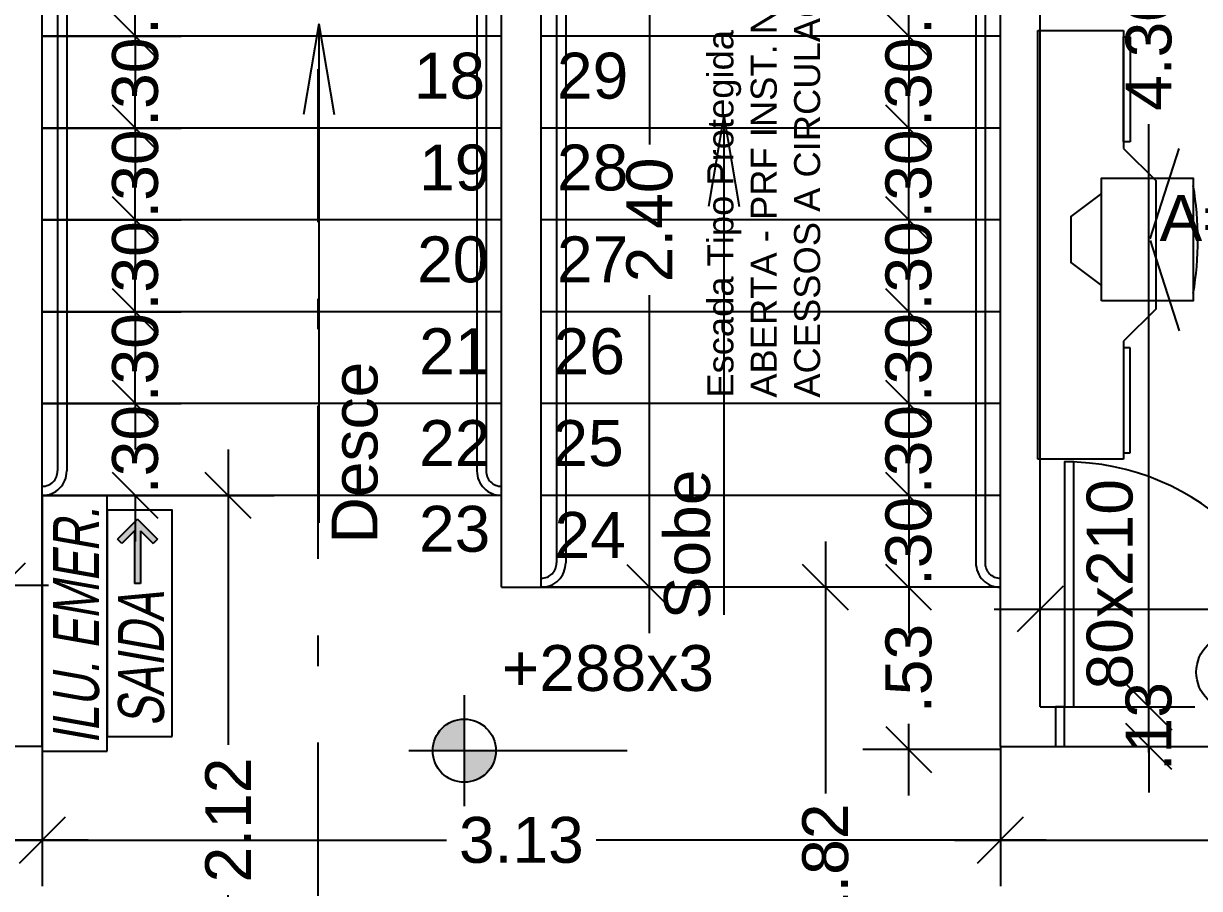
# Model space of a CAD drawing. Extents: x -120 to 1117, y 5 to 675.
# Drawn here: x 47.603 to 51.445, y 78.815 to 81.64 of the extents above; entities that cross this region are included whole.
import ezdxf
from ezdxf.enums import TextEntityAlignment as Align

# ---------------------------------------------------------------- set-up
doc = ezdxf.new("R2010")
doc.units = 0
doc.header["$MEASUREMENT"] = 0
doc.linetypes.add('DASHDOT', pattern=[1, 0.5, -0.25, 0, -0.25])
doc.layers.get('0').update_dxf_attribs({"linetype": 'CONTINUOUS'})
doc.layers.get('DEFPOINTS').update_dxf_attribs({"linetype": 'CONTINUOUS'})
for name, color, linetype in [('cota', 1, 'CONTINUOUS'), ('esquadrias', 7, 'CONTINUOUS'), ('janela-porta', 6, 'CONTINUOUS'), ('moveis', 253, 'CONTINUOUS'), ('nivel', 4, 'CONTINUOUS'), ('parede', 2, 'CONTINUOUS'), ('piso', 4, 'CONTINUOUS'), ('texto', 7, 'CONTINUOUS'), ('TUBULAÇÃO', 6, 'CONTINUOUS'), ('TXT', 7, 'CONTINUOUS')]:
    doc.layers.add(name, color=color, linetype=linetype)
doc.styles.add('PADRAO_TXT', font='arial.ttf')
doc.styles.get("Standard").update_dxf_attribs({"font": 'arial.ttf'})
doc.dimstyles.new('cotass', dxfattribs={"dimtxt": 0.15, "dimasz": 0.15, "dimexe": 0.15, "dimexo": 0, "dimgap": 0.05, "dimtad": 0, "dimzin": 4, "dimdsep": 46, "dimtxsty": 'Standard', "dimblk": 'OBLIQUE', "dimcen": 0, "dimdle": 0.15, "dimclrd": 256, "dimclrt": 4, "dimadec": 0, "dimazin": 1, "dimtfac": 1, "dimtix": 1, "dimtofl": 0, "dimtmove": 0, "dimatfit": 3, "dimldrblk": 'OPEN30', "dimfxl": 0, "dimtolj": 1, "dimtzin": 0, "dimlwd": -1, "dimarcsym": 0})

# ---------------------------------------------------------------- blocks, each defined once
blk = doc.blocks.new('_Oblique')
at = {"color": 0, "linetype": 'ByBlock', "lineweight": -2}
blk.add_line((-0.5, -0.5), (0.5, 0.5), dxfattribs=at)
blk = doc.blocks.new('*D298')
at = {"layer": 'cota', "transparency": 16777216}
for p, q in [((47.1792, 79.4285), (47.1792, 78.866)), ((47.1792, 77.8285), (47.1792, 78.391))]:
    blk.add_line(p, q, dxfattribs=at)
at = {"layer": 'cota', "color": 0, "lineweight": -2, "transparency": 16777216}
for p, q in [((47.5342, 79.2785), (47.0292, 79.2785)), ((48.0492, 77.9785), (47.0292, 77.9785))]:
    blk.add_line(p, q, dxfattribs=at)
at = {"layer": 'DEFPOINTS', "color": 0, "transparency": 16777216}
for p in [(47.5342, 79.2785), (47.1792, 77.9785), (48.0492, 77.9785)]:
    blk.add_point(p, dxfattribs=at)
at = {"layer": 'cota', "transparency": 16777216, "xscale": 0.15, "yscale": 0.15, "zscale": 0.15}
for p, rotation in [((47.1792, 79.2785), 90), ((47.1792, 77.9785), 270)]:
    blk.add_blockref('_Oblique', p, dxfattribs=dict(at, rotation=rotation))
at = {"layer": 'cota', "color": 4, "transparency": 16777216, "insert": (47.1792, 78.6285), "char_height": 0.15, "attachment_point": 5, "rotation": 90}
blk.add_mtext('\\A1;1.30', dxfattribs=at)
blk = doc.blocks.new('_Open30')
at = {"color": 0, "linetype": 'ByBlock', "lineweight": -2}
for p, q in [((-1, 0.268), (0, 0)), ((0, 0), (-1, -0.268)), ((0, 0), (-1, 0))]:
    blk.add_line(p, q, dxfattribs=at)
blk = doc.blocks.new('*D322')
at = {"layer": 'cota', "transparency": 16777216}
for p, q in [((51.2791, 83.8585), (51.2791, 81.8061)), ((51.2791, 79.2585), (51.2791, 81.311))]:
    blk.add_line(p, q, dxfattribs=at)
at = {"layer": 'cota', "color": 0, "lineweight": -2, "transparency": 16777216}
for p, q in [((50.9242, 83.7085), (51.4291, 83.7085)), ((50.9242, 79.4085), (51.4291, 79.4085))]:
    blk.add_line(p, q, dxfattribs=at)
at = {"layer": 'DEFPOINTS', "color": 0, "transparency": 16777216}
for p in [(50.9242, 83.7085), (50.9242, 79.4085), (51.2791, 79.4085)]:
    blk.add_point(p, dxfattribs=at)
at = {"layer": 'cota', "transparency": 16777216, "xscale": 0.15, "yscale": 0.15, "zscale": 0.15}
for p, rotation in [((51.2791, 83.7085), 90), ((51.2791, 79.4085), 270)]:
    blk.add_blockref('_Oblique', p, dxfattribs=dict(at, rotation=rotation))
at = {"layer": 'cota', "color": 4, "transparency": 16777216, "insert": (51.2791, 81.5585), "char_height": 0.15, "attachment_point": 5, "rotation": 90}
blk.add_mtext('\\A1;4.30', dxfattribs=at)
blk = doc.blocks.new('*D323')
at = {"layer": 'cota', "transparency": 16777216}
for p, q in [((51.2791, 79.4085), (51.2791, 79.5585)), ((51.2791, 79.2785), (51.2791, 79.1285))]:
    blk.add_line(p, q, dxfattribs=at)
at = {"layer": 'cota', "color": 0, "lineweight": -2, "transparency": 16777216}
for p, q in [((50.9242, 79.4085), (51.4291, 79.4085)), ((50.9242, 79.2785), (51.4291, 79.2785))]:
    blk.add_line(p, q, dxfattribs=at)
at = {"layer": 'DEFPOINTS', "color": 0, "transparency": 16777216}
for p in [(50.9242, 79.4085), (50.9242, 79.2785), (51.2791, 79.2785)]:
    blk.add_point(p, dxfattribs=at)
at = {"layer": 'cota', "transparency": 16777216, "xscale": 0.15, "yscale": 0.15, "zscale": 0.15}
for p, rotation in [((51.2791, 79.4085), 270), ((51.2791, 79.2785), 90)]:
    blk.add_blockref('_Oblique', p, dxfattribs=dict(at, rotation=rotation))
at = {"layer": 'cota', "color": 4, "transparency": 16777216, "insert": (51.2791, 79.3435), "char_height": 0.15, "attachment_point": 5, "rotation": 90}
blk.add_mtext('\\A1;.13', dxfattribs=at)
blk = doc.blocks.new('*D324')
at = {"layer": 'cota', "transparency": 16777216}
for p, q in [((51.87, 79.4285), (51.87, 78.866)), ((51.87, 77.8285), (51.87, 78.391))]:
    blk.add_line(p, q, dxfattribs=at)
at = {"layer": 'cota', "color": 0, "lineweight": -2, "transparency": 16777216}
for p, q in [((51.515, 79.2785), (52.02, 79.2785)), ((51, 77.9785), (52.02, 77.9785))]:
    blk.add_line(p, q, dxfattribs=at)
at = {"layer": 'DEFPOINTS', "color": 0, "transparency": 16777216}
for p in [(51.515, 79.2785), (51, 77.9785), (51.87, 77.9785)]:
    blk.add_point(p, dxfattribs=at)
at = {"layer": 'cota', "transparency": 16777216, "xscale": 0.15, "yscale": 0.15, "zscale": 0.15}
for p, rotation in [((51.87, 79.2785), 90), ((51.87, 77.9785), 270)]:
    blk.add_blockref('_Oblique', p, dxfattribs=dict(at, rotation=rotation))
at = {"layer": 'cota', "color": 4, "transparency": 16777216, "insert": (51.87, 78.6285), "char_height": 0.15, "attachment_point": 5, "rotation": 90}
blk.add_mtext('\\A1;1.30', dxfattribs=at)
blk = doc.blocks.new('*D450')
at = {"layer": 'cota', "transparency": 16777216}
for p, q in [((50.4947, 80.0985), (50.4947, 80.2485)), ((50.4947, 79.7985), (50.4947, 79.6485))]:
    blk.add_line(p, q, dxfattribs=at)
at = {"layer": 'cota', "color": 0, "lineweight": -2, "transparency": 16777216}
for p, q in [((50.7942, 80.0985), (50.3447, 80.0985)), ((50.7942, 79.7985), (50.3447, 79.7985))]:
    blk.add_line(p, q, dxfattribs=at)
at = {"layer": 'DEFPOINTS', "color": 0, "transparency": 16777216}
for p in [(50.4947, 80.0985), (50.7942, 80.0985), (50.7942, 79.7985)]:
    blk.add_point(p, dxfattribs=at)
at = {"layer": 'cota', "transparency": 16777216, "xscale": 0.15, "yscale": 0.15, "zscale": 0.15}
for p, rotation in [((50.4947, 80.0985), 270), ((50.4947, 79.7985), 90)]:
    blk.add_blockref('_Oblique', p, dxfattribs=dict(at, rotation=rotation))
at = {"layer": 'cota', "color": 4, "transparency": 16777216, "insert": (50.4947, 79.9485), "char_height": 0.15, "attachment_point": 5, "rotation": 90}
blk.add_mtext('\\A1;.30', dxfattribs=at)
blk = doc.blocks.new('*D451')
at = {"layer": 'cota', "transparency": 16777216}
for p, q in [((50.4947, 80.3985), (50.4947, 80.5485)), ((50.4947, 80.0985), (50.4947, 79.9485))]:
    blk.add_line(p, q, dxfattribs=at)
at = {"layer": 'cota', "color": 0, "lineweight": -2, "transparency": 16777216}
for p, q in [((50.7942, 80.3985), (50.3447, 80.3985)), ((50.7942, 80.0985), (50.3447, 80.0985))]:
    blk.add_line(p, q, dxfattribs=at)
at = {"layer": 'DEFPOINTS', "color": 0, "transparency": 16777216}
for p in [(50.4947, 80.3985), (50.7942, 80.3985), (50.7942, 80.0985)]:
    blk.add_point(p, dxfattribs=at)
at = {"layer": 'cota', "transparency": 16777216, "xscale": 0.15, "yscale": 0.15, "zscale": 0.15}
for p, rotation in [((50.4947, 80.3985), 270), ((50.4947, 80.0985), 90)]:
    blk.add_blockref('_Oblique', p, dxfattribs=dict(at, rotation=rotation))
at = {"layer": 'cota', "color": 4, "transparency": 16777216, "insert": (50.4947, 80.2485), "char_height": 0.15, "attachment_point": 5, "rotation": 90}
blk.add_mtext('\\A1;.30', dxfattribs=at)
blk = doc.blocks.new('*D452')
at = {"layer": 'cota', "transparency": 16777216}
for p, q in [((50.4947, 80.6985), (50.4947, 80.8485)), ((50.4947, 80.3985), (50.4947, 80.2485))]:
    blk.add_line(p, q, dxfattribs=at)
at = {"layer": 'cota', "color": 0, "lineweight": -2, "transparency": 16777216}
for p, q in [((50.7942, 80.6985), (50.3447, 80.6985)), ((50.7942, 80.3985), (50.3447, 80.3985))]:
    blk.add_line(p, q, dxfattribs=at)
at = {"layer": 'DEFPOINTS', "color": 0, "transparency": 16777216}
for p in [(50.4947, 80.6985), (50.7942, 80.6985), (50.7942, 80.3985)]:
    blk.add_point(p, dxfattribs=at)
at = {"layer": 'cota', "transparency": 16777216, "xscale": 0.15, "yscale": 0.15, "zscale": 0.15}
for p, rotation in [((50.4947, 80.6985), 270), ((50.4947, 80.3985), 90)]:
    blk.add_blockref('_Oblique', p, dxfattribs=dict(at, rotation=rotation))
at = {"layer": 'cota', "color": 4, "transparency": 16777216, "insert": (50.4947, 80.5485), "char_height": 0.15, "attachment_point": 5, "rotation": 90}
blk.add_mtext('\\A1;.30', dxfattribs=at)
blk = doc.blocks.new('*D453')
at = {"layer": 'cota', "transparency": 16777216}
for p, q in [((50.4947, 80.9985), (50.4947, 81.1485)), ((50.4947, 80.6985), (50.4947, 80.5485))]:
    blk.add_line(p, q, dxfattribs=at)
at = {"layer": 'cota', "color": 0, "lineweight": -2, "transparency": 16777216}
for p, q in [((50.7942, 80.9985), (50.3447, 80.9985)), ((50.7942, 80.6985), (50.3447, 80.6985))]:
    blk.add_line(p, q, dxfattribs=at)
at = {"layer": 'DEFPOINTS', "color": 0, "transparency": 16777216}
for p in [(50.4947, 80.9985), (50.7942, 80.9985), (50.7942, 80.6985)]:
    blk.add_point(p, dxfattribs=at)
at = {"layer": 'cota', "transparency": 16777216, "xscale": 0.15, "yscale": 0.15, "zscale": 0.15}
for p, rotation in [((50.4947, 80.9985), 270), ((50.4947, 80.6985), 90)]:
    blk.add_blockref('_Oblique', p, dxfattribs=dict(at, rotation=rotation))
at = {"layer": 'cota', "color": 4, "transparency": 16777216, "insert": (50.4947, 80.8485), "char_height": 0.15, "attachment_point": 5, "rotation": 90}
blk.add_mtext('\\A1;.30', dxfattribs=at)
blk = doc.blocks.new('*D454')
at = {"layer": 'cota', "transparency": 16777216}
for p, q in [((50.4947, 81.2985), (50.4947, 81.4485)), ((50.4947, 80.9985), (50.4947, 80.8485))]:
    blk.add_line(p, q, dxfattribs=at)
at = {"layer": 'cota', "color": 0, "lineweight": -2, "transparency": 16777216}
for p, q in [((50.7942, 81.2985), (50.3447, 81.2985)), ((50.7942, 80.9985), (50.3447, 80.9985))]:
    blk.add_line(p, q, dxfattribs=at)
at = {"layer": 'DEFPOINTS', "color": 0, "transparency": 16777216}
for p in [(50.4947, 81.2985), (50.7942, 81.2985), (50.7942, 80.9985)]:
    blk.add_point(p, dxfattribs=at)
at = {"layer": 'cota', "transparency": 16777216, "xscale": 0.15, "yscale": 0.15, "zscale": 0.15}
for p, rotation in [((50.4947, 81.2985), 270), ((50.4947, 80.9985), 90)]:
    blk.add_blockref('_Oblique', p, dxfattribs=dict(at, rotation=rotation))
at = {"layer": 'cota', "color": 4, "transparency": 16777216, "insert": (50.4947, 81.1485), "char_height": 0.15, "attachment_point": 5, "rotation": 90}
blk.add_mtext('\\A1;.30', dxfattribs=at)
blk = doc.blocks.new('*D455')
at = {"layer": 'cota', "transparency": 16777216}
for p, q in [((50.4947, 81.5985), (50.4947, 81.7485)), ((50.4947, 81.2985), (50.4947, 81.1485))]:
    blk.add_line(p, q, dxfattribs=at)
at = {"layer": 'cota', "color": 0, "lineweight": -2, "transparency": 16777216}
for p, q in [((50.7942, 81.5985), (50.3447, 81.5985)), ((50.7942, 81.2985), (50.3447, 81.2985))]:
    blk.add_line(p, q, dxfattribs=at)
at = {"layer": 'DEFPOINTS', "color": 0, "transparency": 16777216}
for p in [(50.4947, 81.5985), (50.7942, 81.5985), (50.7942, 81.2985)]:
    blk.add_point(p, dxfattribs=at)
at = {"layer": 'cota', "transparency": 16777216, "xscale": 0.15, "yscale": 0.15, "zscale": 0.15}
for p, rotation in [((50.4947, 81.5985), 270), ((50.4947, 81.2985), 90)]:
    blk.add_blockref('_Oblique', p, dxfattribs=dict(at, rotation=rotation))
at = {"layer": 'cota', "color": 4, "transparency": 16777216, "insert": (50.4947, 81.4485), "char_height": 0.15, "attachment_point": 5, "rotation": 90}
blk.add_mtext('\\A1;.30', dxfattribs=at)
blk = doc.blocks.new('*D456')
at = {"layer": 'cota', "transparency": 16777216}
for p, q in [((50.4947, 81.8985), (50.4947, 82.0485)), ((50.4947, 81.5985), (50.4947, 81.4485))]:
    blk.add_line(p, q, dxfattribs=at)
at = {"layer": 'cota', "color": 0, "lineweight": -2, "transparency": 16777216}
for p, q in [((50.7942, 81.8985), (50.3447, 81.8985)), ((50.7942, 81.5985), (50.3447, 81.5985))]:
    blk.add_line(p, q, dxfattribs=at)
at = {"layer": 'DEFPOINTS', "color": 0, "transparency": 16777216}
for p in [(50.4947, 81.8985), (50.7942, 81.8985), (50.7942, 81.5985)]:
    blk.add_point(p, dxfattribs=at)
at = {"layer": 'cota', "transparency": 16777216, "xscale": 0.15, "yscale": 0.15, "zscale": 0.15}
for p, rotation in [((50.4947, 81.8985), 270), ((50.4947, 81.5985), 90)]:
    blk.add_blockref('_Oblique', p, dxfattribs=dict(at, rotation=rotation))
at = {"layer": 'cota', "color": 4, "transparency": 16777216, "insert": (50.4947, 81.7485), "char_height": 0.15, "attachment_point": 5, "rotation": 90}
blk.add_mtext('\\A1;.30', dxfattribs=at)
blk = doc.blocks.new('*D458')
at = {"layer": 'cota', "transparency": 16777216}
for p, q in [((47.9681, 80.3985), (47.9681, 80.5485)), ((47.9681, 80.0985), (47.9681, 79.9485))]:
    blk.add_line(p, q, dxfattribs=at)
at = {"layer": 'cota', "color": 0, "lineweight": -2, "transparency": 16777216}
for p, q in [((47.6642, 80.3985), (48.1181, 80.3985)), ((47.6648, 80.0985), (48.1181, 80.0985))]:
    blk.add_line(p, q, dxfattribs=at)
at = {"layer": 'DEFPOINTS', "color": 0, "transparency": 16777216}
for p in [(47.6642, 80.3985), (47.9681, 80.3985), (47.6648, 80.0985)]:
    blk.add_point(p, dxfattribs=at)
at = {"layer": 'cota', "transparency": 16777216, "xscale": 0.15, "yscale": 0.15, "zscale": 0.15}
for p, rotation in [((47.9681, 80.3985), 270), ((47.9681, 80.0985), 90)]:
    blk.add_blockref('_Oblique', p, dxfattribs=dict(at, rotation=rotation))
at = {"layer": 'cota', "color": 4, "transparency": 16777216, "insert": (47.9681, 80.2485), "char_height": 0.15, "attachment_point": 5, "rotation": 90}
blk.add_mtext('\\A1;.30', dxfattribs=at)
blk = doc.blocks.new('*D459')
at = {"layer": 'cota', "transparency": 16777216}
for p, q in [((47.9681, 80.6985), (47.9681, 80.8485)), ((47.9681, 80.3985), (47.9681, 80.2485))]:
    blk.add_line(p, q, dxfattribs=at)
at = {"layer": 'cota', "color": 0, "lineweight": -2, "transparency": 16777216}
for p, q in [((47.6642, 80.6985), (48.1181, 80.6985)), ((47.6642, 80.3985), (48.1181, 80.3985))]:
    blk.add_line(p, q, dxfattribs=at)
at = {"layer": 'DEFPOINTS', "color": 0, "transparency": 16777216}
for p in [(47.6642, 80.6985), (47.9681, 80.6985), (47.6642, 80.3985)]:
    blk.add_point(p, dxfattribs=at)
at = {"layer": 'cota', "transparency": 16777216, "xscale": 0.15, "yscale": 0.15, "zscale": 0.15}
for p, rotation in [((47.9681, 80.6985), 270), ((47.9681, 80.3985), 90)]:
    blk.add_blockref('_Oblique', p, dxfattribs=dict(at, rotation=rotation))
at = {"layer": 'cota', "color": 4, "transparency": 16777216, "insert": (47.9681, 80.5485), "char_height": 0.15, "attachment_point": 5, "rotation": 90}
blk.add_mtext('\\A1;.30', dxfattribs=at)
blk = doc.blocks.new('*D460')
at = {"layer": 'cota', "transparency": 16777216}
for p, q in [((47.9681, 80.9985), (47.9681, 81.1485)), ((47.9681, 80.6985), (47.9681, 80.5485))]:
    blk.add_line(p, q, dxfattribs=at)
at = {"layer": 'cota', "color": 0, "lineweight": -2, "transparency": 16777216}
for p, q in [((47.6642, 80.9985), (48.1181, 80.9985)), ((47.6642, 80.6985), (48.1181, 80.6985))]:
    blk.add_line(p, q, dxfattribs=at)
at = {"layer": 'DEFPOINTS', "color": 0, "transparency": 16777216}
for p in [(47.6642, 80.9985), (47.9681, 80.9985), (47.6642, 80.6985)]:
    blk.add_point(p, dxfattribs=at)
at = {"layer": 'cota', "transparency": 16777216, "xscale": 0.15, "yscale": 0.15, "zscale": 0.15}
for p, rotation in [((47.9681, 80.9985), 270), ((47.9681, 80.6985), 90)]:
    blk.add_blockref('_Oblique', p, dxfattribs=dict(at, rotation=rotation))
at = {"layer": 'cota', "color": 4, "transparency": 16777216, "insert": (47.9681, 80.8485), "char_height": 0.15, "attachment_point": 5, "rotation": 90}
blk.add_mtext('\\A1;.30', dxfattribs=at)
blk = doc.blocks.new('*D461')
at = {"layer": 'cota', "transparency": 16777216}
for p, q in [((47.9681, 81.2985), (47.9681, 81.4485)), ((47.9681, 80.9985), (47.9681, 80.8485))]:
    blk.add_line(p, q, dxfattribs=at)
at = {"layer": 'cota', "color": 0, "lineweight": -2, "transparency": 16777216}
for p, q in [((47.6642, 81.2985), (48.1181, 81.2985)), ((47.6642, 80.9985), (48.1181, 80.9985))]:
    blk.add_line(p, q, dxfattribs=at)
at = {"layer": 'DEFPOINTS', "color": 0, "transparency": 16777216}
for p in [(47.6642, 81.2985), (47.9681, 81.2985), (47.6642, 80.9985)]:
    blk.add_point(p, dxfattribs=at)
at = {"layer": 'cota', "transparency": 16777216, "xscale": 0.15, "yscale": 0.15, "zscale": 0.15}
for p, rotation in [((47.9681, 81.2985), 270), ((47.9681, 80.9985), 90)]:
    blk.add_blockref('_Oblique', p, dxfattribs=dict(at, rotation=rotation))
at = {"layer": 'cota', "color": 4, "transparency": 16777216, "insert": (47.9681, 81.1485), "char_height": 0.15, "attachment_point": 5, "rotation": 90}
blk.add_mtext('\\A1;.30', dxfattribs=at)
blk = doc.blocks.new('*D462')
at = {"layer": 'cota', "transparency": 16777216}
for p, q in [((47.9681, 81.5985), (47.9681, 81.7485)), ((47.9681, 81.2985), (47.9681, 81.1485))]:
    blk.add_line(p, q, dxfattribs=at)
at = {"layer": 'cota', "color": 0, "lineweight": -2, "transparency": 16777216}
for p, q in [((47.6642, 81.5985), (48.1181, 81.5985)), ((47.6642, 81.2985), (48.1181, 81.2985))]:
    blk.add_line(p, q, dxfattribs=at)
at = {"layer": 'DEFPOINTS', "color": 0, "transparency": 16777216}
for p in [(47.6642, 81.5985), (47.9681, 81.5985), (47.6642, 81.2985)]:
    blk.add_point(p, dxfattribs=at)
at = {"layer": 'cota', "transparency": 16777216, "xscale": 0.15, "yscale": 0.15, "zscale": 0.15}
for p, rotation in [((47.9681, 81.5985), 270), ((47.9681, 81.2985), 90)]:
    blk.add_blockref('_Oblique', p, dxfattribs=dict(at, rotation=rotation))
at = {"layer": 'cota', "color": 4, "transparency": 16777216, "insert": (47.9681, 81.4485), "char_height": 0.15, "attachment_point": 5, "rotation": 90}
blk.add_mtext('\\A1;.30', dxfattribs=at)
blk = doc.blocks.new('*D433')
at = {"layer": 'cota', "color": 0, "lineweight": -2, "transparency": 16777216}
for p, q in [((44.8592, 79.2785), (44.8592, 78.8226)), ((47.6642, 79.2785), (47.6642, 78.8226))]:
    blk.add_line(p, q, dxfattribs=at)
at = {"layer": 'cota', "transparency": 16777216}
for p, q in [((44.7092, 78.9726), (46.0301, 78.9726)), ((47.8142, 78.9726), (46.4933, 78.9726))]:
    blk.add_line(p, q, dxfattribs=at)
at = {"layer": 'DEFPOINTS', "color": 0, "transparency": 16777216}
for p in [(44.8592, 79.2785), (47.6642, 79.2785), (47.6642, 78.9726)]:
    blk.add_point(p, dxfattribs=at)
at = {"layer": 'cota', "transparency": 16777216, "xscale": 0.15, "yscale": 0.15, "zscale": 0.15, "rotation": 180}
blk.add_blockref('_Oblique', (44.8592, 78.9726), dxfattribs=at)
at = {"layer": 'cota', "transparency": 16777216, "xscale": 0.15, "yscale": 0.15, "zscale": 0.15}
blk.add_blockref('_Oblique', (47.6642, 78.9726), dxfattribs=at)
at = {"layer": 'cota', "color": 4, "transparency": 16777216, "insert": (46.2617, 78.9726), "char_height": 0.15, "attachment_point": 5}
blk.add_mtext('\\A1;2.81', dxfattribs=at)
blk = doc.blocks.new('*D434')
at = {"layer": 'cota', "color": 0, "lineweight": -2, "transparency": 16777216}
for p, q in [((47.6642, 79.2785), (47.6642, 78.8226)), ((50.7942, 79.2785), (50.7942, 78.8226))]:
    blk.add_line(p, q, dxfattribs=at)
at = {"layer": 'cota', "transparency": 16777216}
for p, q in [((47.5142, 78.9726), (48.9844, 78.9726)), ((50.9442, 78.9726), (49.474, 78.9726))]:
    blk.add_line(p, q, dxfattribs=at)
at = {"layer": 'DEFPOINTS', "color": 0, "transparency": 16777216}
for p in [(47.6642, 79.2785), (50.7942, 79.2785), (50.7942, 78.9726)]:
    blk.add_point(p, dxfattribs=at)
at = {"layer": 'cota', "transparency": 16777216, "xscale": 0.15, "yscale": 0.15, "zscale": 0.15, "rotation": 180}
blk.add_blockref('_Oblique', (47.6642, 78.9726), dxfattribs=at)
at = {"layer": 'cota', "transparency": 16777216, "xscale": 0.15, "yscale": 0.15, "zscale": 0.15}
blk.add_blockref('_Oblique', (50.7942, 78.9726), dxfattribs=at)
at = {"layer": 'cota', "color": 4, "transparency": 16777216, "insert": (49.2292, 78.9726), "char_height": 0.15, "attachment_point": 5}
blk.add_mtext('\\A1;3.13', dxfattribs=at)
blk = doc.blocks.new('*D435')
at = {"layer": 'cota', "color": 0, "lineweight": -2, "transparency": 16777216}
for p, q in [((50.7942, 79.2785), (50.7942, 78.8226)), ((53.5992, 79.2785), (53.5992, 78.8226))]:
    blk.add_line(p, q, dxfattribs=at)
at = {"layer": 'cota', "transparency": 16777216}
for p, q in [((50.6442, 78.9726), (51.9651, 78.9726)), ((53.7492, 78.9726), (52.4283, 78.9726))]:
    blk.add_line(p, q, dxfattribs=at)
at = {"layer": 'DEFPOINTS', "color": 0, "transparency": 16777216}
for p in [(50.7942, 79.2785), (53.5992, 79.2785), (53.5992, 78.9726)]:
    blk.add_point(p, dxfattribs=at)
at = {"layer": 'cota', "transparency": 16777216, "xscale": 0.15, "yscale": 0.15, "zscale": 0.15, "rotation": 180}
blk.add_blockref('_Oblique', (50.7942, 78.9726), dxfattribs=at)
at = {"layer": 'cota', "transparency": 16777216, "xscale": 0.15, "yscale": 0.15, "zscale": 0.15}
blk.add_blockref('_Oblique', (53.5992, 78.9726), dxfattribs=at)
at = {"layer": 'cota', "color": 4, "transparency": 16777216, "insert": (52.1967, 78.9726), "char_height": 0.15, "attachment_point": 5}
blk.add_mtext('\\A1;2.81', dxfattribs=at)
blk = doc.blocks.new('*D436')
at = {"layer": 'cota', "transparency": 16777216}
for p, q in [((49.6484, 82.3485), (49.6484, 81.2444)), ((49.6484, 79.6485), (49.6484, 80.7527))]:
    blk.add_line(p, q, dxfattribs=at)
at = {"layer": 'cota', "color": 0, "lineweight": -2, "transparency": 16777216}
for p, q in [((49.2942, 82.1985), (49.7984, 82.1985)), ((49.2942, 79.7985), (49.7984, 79.7985))]:
    blk.add_line(p, q, dxfattribs=at)
at = {"layer": 'DEFPOINTS', "color": 0, "transparency": 16777216}
for p in [(49.2942, 82.1985), (49.2942, 79.7985), (49.6484, 79.7985)]:
    blk.add_point(p, dxfattribs=at)
at = {"layer": 'cota', "transparency": 16777216, "xscale": 0.15, "yscale": 0.15, "zscale": 0.15}
for p, rotation in [((49.6484, 82.1985), 90), ((49.6484, 79.7985), 270)]:
    blk.add_blockref('_Oblique', p, dxfattribs=dict(at, rotation=rotation))
at = {"layer": 'cota', "color": 4, "transparency": 16777216, "insert": (49.6484, 80.9985), "char_height": 0.15, "attachment_point": 5, "rotation": 90}
blk.add_mtext('\\A1;2.40', dxfattribs=at)
blk = doc.blocks.new('*D372')
at = {"layer": 'cota', "color": 0, "lineweight": -2, "transparency": 16777216}
for p, q in [((44.8592, 79.4085), (44.8592, 79.954)), ((47.5342, 79.4085), (47.5342, 79.954))]:
    blk.add_line(p, q, dxfattribs=at)
at = {"layer": 'cota', "transparency": 16777216}
for p, q in [((44.7092, 79.804), (45.9504, 79.804)), ((47.6842, 79.804), (46.4429, 79.804))]:
    blk.add_line(p, q, dxfattribs=at)
at = {"layer": 'DEFPOINTS', "color": 0, "transparency": 16777216}
for p in [(47.5342, 79.804), (44.8592, 79.4085), (47.5342, 79.4085)]:
    blk.add_point(p, dxfattribs=at)
at = {"layer": 'cota', "transparency": 16777216, "xscale": 0.15, "yscale": 0.15, "zscale": 0.15, "rotation": 180}
blk.add_blockref('_Oblique', (44.8592, 79.804), dxfattribs=at)
at = {"layer": 'cota', "transparency": 16777216, "xscale": 0.15, "yscale": 0.15, "zscale": 0.15}
blk.add_blockref('_Oblique', (47.5342, 79.804), dxfattribs=at)
at = {"layer": 'cota', "color": 4, "transparency": 16777216, "insert": (46.1967, 79.804), "char_height": 0.15, "attachment_point": 5}
blk.add_mtext('\\A1;2.68', dxfattribs=at)
blk = doc.blocks.new('*D373')
at = {"layer": 'cota', "color": 0, "lineweight": -2, "transparency": 16777216}
for p, q in [((50.9242, 79.4085), (50.9242, 79.8777)), ((53.5992, 79.4085), (53.5992, 79.8777))]:
    blk.add_line(p, q, dxfattribs=at)
at = {"layer": 'cota', "transparency": 16777216}
for p, q in [((50.7742, 79.7277), (52.0154, 79.7277)), ((53.7492, 79.7277), (52.5079, 79.7277))]:
    blk.add_line(p, q, dxfattribs=at)
at = {"layer": 'DEFPOINTS', "color": 0, "transparency": 16777216}
for p in [(53.5992, 79.7277), (50.9242, 79.4085), (53.5992, 79.4085)]:
    blk.add_point(p, dxfattribs=at)
at = {"layer": 'cota', "transparency": 16777216, "xscale": 0.15, "yscale": 0.15, "zscale": 0.15, "rotation": 180}
blk.add_blockref('_Oblique', (50.9242, 79.7277), dxfattribs=at)
at = {"layer": 'cota', "transparency": 16777216, "xscale": 0.15, "yscale": 0.15, "zscale": 0.15}
blk.add_blockref('_Oblique', (53.5992, 79.7277), dxfattribs=at)
at = {"layer": 'cota', "color": 4, "transparency": 16777216, "insert": (52.2617, 79.7277), "char_height": 0.15, "attachment_point": 5}
blk.add_mtext('\\A1;2.68', dxfattribs=at)
blk = doc.blocks.new('*D470')
at = {"layer": 'cota', "transparency": 16777216}
for p, q in [((47.9681, 81.8985), (47.9681, 82.0485)), ((47.9681, 81.5985), (47.9681, 81.4485))]:
    blk.add_line(p, q, dxfattribs=at)
at = {"layer": 'cota', "color": 0, "lineweight": -2, "transparency": 16777216}
for p, q in [((47.6642, 81.8985), (48.1181, 81.8985)), ((47.6642, 81.5985), (48.1181, 81.5985))]:
    blk.add_line(p, q, dxfattribs=at)
at = {"layer": 'DEFPOINTS', "color": 0, "transparency": 16777216}
for p in [(47.6642, 81.8985), (47.9681, 81.8985), (47.6642, 81.5985)]:
    blk.add_point(p, dxfattribs=at)
at = {"layer": 'cota', "transparency": 16777216, "xscale": 0.15, "yscale": 0.15, "zscale": 0.15}
for p, rotation in [((47.9681, 81.8985), 270), ((47.9681, 81.5985), 90)]:
    blk.add_blockref('_Oblique', p, dxfattribs=dict(at, rotation=rotation))
at = {"layer": 'cota', "color": 4, "transparency": 16777216, "insert": (47.9681, 81.7485), "char_height": 0.15, "attachment_point": 5, "rotation": 90}
blk.add_mtext('\\A1;.30', dxfattribs=at)
blk = doc.blocks.new('*D485')
at = {"layer": 'cota', "transparency": 16777216}
blk.add_line((48.238, 72.3483), (48.256, 72.6478), dxfattribs=at)
at = {"layer": 'DEFPOINTS', "color": 0, "transparency": 16777216}
for p in [(49.2292, 88.8327), (48.256, 72.6478)]:
    blk.add_point(p, dxfattribs=at)
at = {"layer": 'cota', "transparency": 16777216, "xscale": 0.15, "yscale": 0.15, "zscale": 0.15, "rotation": 86.55909127506911}
blk.add_blockref('_Oblique', (48.256, 72.6478), dxfattribs=at)
at = {"layer": 'cota', "color": 4, "transparency": 16777216, "insert": (48.2164, 71.9886), "char_height": 0.15, "attachment_point": 5, "rotation": 86.5591}
blk.add_mtext('\\A1;R16.21', dxfattribs=at)
blk = doc.blocks.new('*D486')
at = {"layer": 'cota', "transparency": 16777216}
blk.add_line((48.0187, 73.095), (47.9957, 72.7959), dxfattribs=at)
at = {"layer": 'DEFPOINTS', "color": 0, "transparency": 16777216}
for p in [(49.2292, 88.8327), (47.9957, 72.7959)]:
    blk.add_point(p, dxfattribs=at)
at = {"layer": 'cota', "transparency": 16777216, "xscale": 0.15, "yscale": 0.15, "zscale": 0.15, "rotation": 265.6017770129844}
blk.add_blockref('_Oblique', (47.9957, 72.7959), dxfattribs=at)
at = {"layer": 'cota', "color": 4, "transparency": 16777216, "insert": (48.0475, 73.4689), "char_height": 0.15, "attachment_point": 5, "rotation": 85.6018}
blk.add_mtext('\\A1;R16.08', dxfattribs=at)
blk = doc.blocks.new('*D538')
at = {"layer": 'cota', "transparency": 16777216}
for p, q in [((50.4947, 79.9485), (50.4947, 79.7149)), ((50.4947, 79.1185), (50.4947, 79.3522))]:
    blk.add_line(p, q, dxfattribs=at)
at = {"layer": 'cota', "color": 0, "lineweight": -2, "transparency": 16777216}
for p, q in [((50.7942, 79.7985), (50.3447, 79.7985)), ((50.7942, 79.2685), (50.3447, 79.2685))]:
    blk.add_line(p, q, dxfattribs=at)
at = {"layer": 'DEFPOINTS', "color": 0, "transparency": 16777216}
for p in [(50.7942, 79.7985), (50.4947, 79.2685), (50.7942, 79.2685)]:
    blk.add_point(p, dxfattribs=at)
at = {"layer": 'cota', "transparency": 16777216, "xscale": 0.15, "yscale": 0.15, "zscale": 0.15}
for p, rotation in [((50.4947, 79.7985), 90), ((50.4947, 79.2685), 270)]:
    blk.add_blockref('_Oblique', p, dxfattribs=dict(at, rotation=rotation))
at = {"layer": 'cota', "color": 4, "transparency": 16777216, "insert": (50.4947, 79.5335), "char_height": 0.15, "attachment_point": 5, "rotation": 90}
blk.add_mtext('\\A1;.53', dxfattribs=at)
blk = doc.blocks.new('NIVEL')
at = {"layer": 'nivel'}
h = blk.add_hatch(color=256, dxfattribs=at)
h.paths.add_polyline_path([(0, 0.1375, 0.414214), (-0.1375, 0), (0, 0)])
h.paths.add_polyline_path([(0, 0), (0, -0.1375, 0.414214), (0.1375, 0)])
for p, q in [((0, 0.2417), (0, -0.2417)), ((0.7095, 0), (-0.2418, 0))]:
    blk.add_line(p, q, dxfattribs=at)
blk.add_circle((0, 0), 0.1375, dxfattribs=at)
blk = doc.blocks.new('*D998')
at = {"layer": 'cota', "transparency": 16777216}
for p, q in [((50.2229, 79.9485), (50.2229, 79.1255)), ((50.2229, 77.8285), (50.2229, 78.6515))]:
    blk.add_line(p, q, dxfattribs=at)
at = {"layer": 'cota', "color": 0, "lineweight": -2, "transparency": 16777216}
for p, q in [((50.7936, 79.7985), (50.0729, 79.7985)), ((50.7937, 77.9785), (50.0729, 77.9785))]:
    blk.add_line(p, q, dxfattribs=at)
at = {"layer": 'DEFPOINTS', "color": 0, "transparency": 16777216}
for p in [(50.7936, 79.7985), (50.2229, 77.9785), (50.7937, 77.9785)]:
    blk.add_point(p, dxfattribs=at)
at = {"layer": 'cota', "transparency": 16777216, "xscale": 0.15, "yscale": 0.15, "zscale": 0.15}
for p, rotation in [((50.2229, 79.7985), 90), ((50.2229, 77.9785), 270)]:
    blk.add_blockref('_Oblique', p, dxfattribs=dict(at, rotation=rotation))
at = {"layer": 'cota', "color": 4, "transparency": 16777216, "insert": (50.2229, 78.8885), "char_height": 0.15, "attachment_point": 5, "rotation": 90}
blk.add_mtext('\\A1;1.82', dxfattribs=at)
blk = doc.blocks.new('*D999')
at = {"layer": 'cota', "transparency": 16777216}
for p, q in [((48.2714, 80.2485), (48.2714, 79.2839)), ((48.2714, 77.8285), (48.2714, 78.7932))]:
    blk.add_line(p, q, dxfattribs=at)
at = {"layer": 'cota', "color": 0, "lineweight": -2, "transparency": 16777216}
for p, q in [((47.6648, 80.0985), (48.4214, 80.0985)), ((47.6642, 77.9785), (48.4214, 77.9785))]:
    blk.add_line(p, q, dxfattribs=at)
at = {"layer": 'DEFPOINTS', "color": 0, "transparency": 16777216}
for p in [(47.6648, 80.0985), (47.6642, 77.9785), (48.2714, 77.9785)]:
    blk.add_point(p, dxfattribs=at)
at = {"layer": 'cota', "transparency": 16777216, "xscale": 0.15, "yscale": 0.15, "zscale": 0.15}
for p, rotation in [((48.2714, 80.0985), 90), ((48.2714, 77.9785), 270)]:
    blk.add_blockref('_Oblique', p, dxfattribs=dict(at, rotation=rotation))
at = {"layer": 'cota', "color": 4, "transparency": 16777216, "insert": (48.2714, 79.0385), "char_height": 0.15, "attachment_point": 5, "rotation": 90}
blk.add_mtext('\\A1;2.12', dxfattribs=at)

msp = doc.modelspace()

# ---------------------------------------------------------------- hatches: boundary and pattern name
at = {"layer": 'TUBULAÇÃO'}
msp.add_hatch(color=1, dxfattribs=at).paths.add_polyline_path([(48.0403, 79.9557), (48.0262, 79.9415), (47.9852, 79.9825), (47.9852, 79.8112), (47.9652, 79.8112), (47.9652, 79.9825), (47.9243, 79.9415), (47.9101, 79.9557), (47.9752, 80.0208)])

# ---------------------------------------------------------------- linework, layer by layer
at = {"layer": 'cota', "color": 6, "linetype": 'DASHDOT'}
msp.add_lwpolyline([(48.5642, 89.1912), (48.5642, 72.1356)], dxfattribs=at)
at = {"layer": 'cota', "color": 6}
msp.add_circle((51.5593, 79.5213), 0.125, dxfattribs=at)
at = {"layer": 'esquadrias'}
for p, q in [((47.7142, 82.1185), (47.7142, 80.1785)), ((47.7442, 82.1185), (47.7442, 80.1785)), ((49.0842, 82.1185), (49.0842, 80.1785)), ((49.1142, 82.1185), (49.1142, 80.1785)), ((49.3442, 81.8185), (49.3442, 79.8785)), ((49.3742, 81.8185), (49.3742, 79.8785)), ((50.7142, 81.8185), (50.7142, 79.8785)), ((50.7442, 81.8185), (50.7442, 79.8785))]:
    msp.add_line(p, q, dxfattribs=at)
for centre, radius, start, end in [((47.6645, 80.1783), 0.0797, 269.8105, 0.1895), ((47.6647, 80.178), 0.0495, 269.4167, 0.5833), ((49.1639, 80.1783), 0.0797, 179.8105, 270.1895), ((49.1637, 80.178), 0.0495, 179.4167, 270.5833), ((49.2944, 79.8783), 0.0797, 269.8105, 0.1895), ((49.2947, 79.878), 0.0495, 269.4167, 0.5833), ((50.7939, 79.8783), 0.0797, 179.8105, 270.1895), ((50.7937, 79.878), 0.0495, 179.4167, 270.5833)]:
    msp.add_arc(centre, radius, start, end, dxfattribs=at)
at = {"layer": 'janela-porta', "color": 6, "linetype": 'Continuous'}
msp.add_lwpolyline([(51.0041, 79.4085), (51.0342, 79.4085), (51.0342, 80.2085), (51.0041, 80.2085), (51.0041, 79.4085)], close=True, dxfattribs=at)
msp.add_lwpolyline([(50.9742, 79.2785), (51.0041, 79.2785), (51.0041, 79.4085), (50.9742, 79.4085)], dxfattribs=at)
msp.add_arc((51.0041, 79.4085), 0.8, 0, 90, dxfattribs=at)
at = {"layer": 'moveis'}
for p, q in [((50.9168, 80.2171), (50.9168, 81.6171)), ((50.9168, 81.6171), (51.1968, 81.6171)), ((51.1968, 81.6171), (51.1968, 81.2322)), ((51.1968, 81.2531), (51.1968, 81.5962)), ((51.1968, 81.5962), (51.2178, 81.5962)), ((51.2178, 81.5962), (51.2178, 81.2531)), ((51.2178, 81.2531), (51.1968, 81.2531)), ((51.1968, 81.2322), (51.3018, 81.1271)), ((51.2837, 80.9372), (51.3782, 81.2323)), ((51.3018, 81.1271), (51.3018, 80.7072)), ((51.2837, 80.9317), (51.3782, 80.6365)), ((51.3018, 80.7072), (51.1968, 80.6021)), ((51.1968, 80.6021), (51.1968, 80.2171)), ((51.1968, 80.5812), (51.1968, 80.2381)), ((51.2178, 80.5812), (51.1968, 80.5812)), ((51.2178, 80.2381), (51.2178, 80.5812)), ((51.1968, 80.2381), (51.2178, 80.2381)), ((51.1968, 80.2171), (50.9168, 80.2171))]:
    msp.add_line(p, q, dxfattribs=at)
msp.add_lwpolyline([(51.1246, 80.7344), (51.1246, 81.1344), (51.4246, 81.1344), (51.4246, 80.7344), (51.1246, 80.7344)], close=True, dxfattribs=at)
msp.add_lwpolyline([(51.1246, 81.0844), (51.0246, 81.0094), (51.0246, 80.8594), (51.1246, 80.7844)], dxfattribs=at)
msp.add_arc((50.3918, 80.9344), 1.0475, 350.3828, 9.6172, dxfattribs=at)
at = {"layer": 'parede'}
for p, q in [((47.6642, 79.2785), (47.6642, 83.7085)), ((50.7942, 79.2785), (50.7942, 83.7085)), ((50.9242, 79.4085), (50.9242, 83.7085)), ((49.1642, 79.7985), (49.1642, 82.1985)), ((49.2942, 79.7985), (49.2942, 82.1985)), ((49.1642, 79.7985), (49.2942, 79.7985)), ((50.9242, 79.4085), (50.9742, 79.4085)), ((50.9742, 79.4085), (50.9742, 79.2785)), ((47.6642, 79.2785), (47.4842, 79.2785)), ((50.7942, 79.2785), (50.9742, 79.2785))]:
    msp.add_line(p, q, dxfattribs=at)
at = {"layer": 'piso'}
for p, q in [((48.5679, 81.6385), (48.5179, 81.3427)), ((48.5679, 81.6385), (48.6179, 81.3427)), ((48.5679, 81.6385), (48.5679, 80.009)), ((49.1642, 81.5985), (47.6642, 81.5985)), ((50.7942, 81.5985), (49.2942, 81.5985)), ((49.8905, 81.3385), (49.8405, 81.0427)), ((49.8905, 81.3385), (49.9405, 81.0427)), ((49.8905, 81.3385), (49.8905, 79.709)), ((49.1642, 81.2985), (47.6642, 81.2985)), ((50.7942, 81.2985), (49.2942, 81.2985)), ((49.1642, 80.9985), (47.6642, 80.9985)), ((50.7942, 80.9985), (49.2942, 80.9985)), ((49.1642, 80.6985), (47.6642, 80.6985)), ((50.7942, 80.6985), (49.2942, 80.6985)), ((49.1642, 80.3985), (47.6642, 80.3985)), ((50.7942, 80.3985), (49.2942, 80.3985)), ((49.1642, 80.0985), (47.6642, 80.0985)), ((50.7942, 80.0985), (49.2942, 80.0985)), ((50.7942, 79.7985), (49.2942, 79.7985)), ((50.9742, 79.2785), (51.8342, 79.2785))]:
    msp.add_line(p, q, dxfattribs=at)
at = {"layer": 'TUBULAÇÃO', "color": 1}
for p, q in [((47.9752, 80.0208), (47.9101, 79.9557)), ((47.9752, 80.0208), (48.0403, 79.9557)), ((47.9243, 79.9415), (47.9101, 79.9557)), ((47.9652, 79.9825), (47.9243, 79.9415)), ((47.9652, 79.9825), (47.9652, 79.8112)), ((47.9852, 79.9825), (47.9852, 79.8112)), ((47.9852, 79.9825), (48.0262, 79.9415)), ((48.0403, 79.9557), (48.0262, 79.9415)), ((47.9852, 79.8112), (47.9652, 79.8112))]:
    msp.add_line(p, q, dxfattribs=at)
for points in [[(47.8763, 79.2635), (47.8763, 80.0985), (47.6642, 80.0985), (47.6642, 79.2635)], [(48.0885, 79.3114), (48.0885, 80.0507), (47.8763, 80.0507), (47.8763, 79.3114)]]:
    msp.add_lwpolyline(points, close=True, dxfattribs=at)

# ---------------------------------------------------------------- block references
at = {"layer": 'nivel', "xscale": 0.75, "yscale": 0.75, "zscale": 0.75}
msp.add_blockref('NIVEL', (49.0428, 79.2649), dxfattribs=at)

# ---------------------------------------------------------------- texts
at = {"layer": 'texto'}
for s, p in [('18', (48.9942, 81.3497)), ('29', (49.4621, 81.3497)), ('19', (49.0117, 81.0497)), ('28', (49.4621, 81.0497)), ('A=10,70m²', (51.8295, 80.8845)), ('20', (49.0052, 80.7497)), ('27', (49.4621, 80.7497)), ('21', (49.0118, 80.4497)), ('26', (49.4514, 80.4497)), ('22', (49.0118, 80.1497)), ('25', (49.4472, 80.1497)), ('23', (49.0113, 79.8697)), ('24', (49.4539, 79.8497)), ('+288x3', (49.5121, 79.4149))]:
    msp.add_text(s, height=0.15, dxfattribs=at).set_placement(p, align=Align.BOTTOM_CENTER)
for s, p in [('Desce', (48.8043, 80.2385)), ('Sobe', (49.8905, 79.9385)), ('80x210', (51.271, 79.8085))]:
    msp.add_text(s, height=0.15, rotation=90, dxfattribs=at).set_placement(p, align=Align.BOTTOM_CENTER)
at = {"layer": 'texto', "insert": (49.837, 80.4177), "char_height": 0.085, "width": 1.655421, "attachment_point": 1, "rotation": 90, "style": 'PADRAO_TXT'}
msp.add_mtext('Escada Tipo Protegida\\PABERTA - PRF INST. NOS \\PACESSOS A CIRCULAÇÃO', dxfattribs=at)
at = {"layer": 'TXT', "oblique": 10, "width": 0.7}
for s, p in [('ILU. EMER.', (47.8495, 79.2861)), ('SAIDA', (48.0617, 79.343))]:
    msp.add_text(s, height=0.15, rotation=90, dxfattribs=at).set_placement(p)

# ---------------------------------------------------------------- dimensions: what is measured, and where the dimension line sits
at = {"layer": 'cota'}
dim = msp.add_radius_dim(center=(49.2292, 88.8327), mpoint=(47.9957, 72.7959), dimstyle='cotass', dxfattribs=at)
dim.commit()
dim.dimension.update_dxf_attribs({"geometry": '*D486', "text_midpoint": (48.0475, 73.4689), "dimtype": 164})
dim = msp.add_radius_dim(center=(49.2292, 88.8327), mpoint=(48.256, 72.6478), dimstyle='cotass', dxfattribs=at)
dim.commit()
dim.dimension.update_dxf_attribs({"geometry": '*D485', "text_midpoint": (48.2164, 71.9886)})
for base, p1, p2, picture, middle in [((51.2791, 79.4085), (50.9242, 83.7085), (50.9242, 79.4085), '*D322', (51.2791, 81.5585)), ((47.9681, 81.8985), (47.6642, 81.5985), (47.6642, 81.8985), '*D470', (47.9681, 81.7485)), ((50.4947, 81.8985), (50.7942, 81.5985), (50.7942, 81.8985), '*D456', (50.4947, 81.7485)), ((47.9681, 81.5985), (47.6642, 81.2985), (47.6642, 81.5985), '*D462', (47.9681, 81.4485)), ((50.4947, 81.5985), (50.7942, 81.2985), (50.7942, 81.5985), '*D455', (50.4947, 81.4485)), ((47.9681, 81.2985), (47.6642, 80.9985), (47.6642, 81.2985), '*D461', (47.9681, 81.1485)), ((50.4947, 81.2985), (50.7942, 80.9985), (50.7942, 81.2985), '*D454', (50.4947, 81.1485)), ((47.9681, 80.9985), (47.6642, 80.6985), (47.6642, 80.9985), '*D460', (47.9681, 80.8485)), ((50.4947, 80.9985), (50.7942, 80.6985), (50.7942, 80.9985), '*D453', (50.4947, 80.8485)), ((47.9681, 80.6985), (47.6642, 80.3985), (47.6642, 80.6985), '*D459', (47.9681, 80.5485)), ((50.4947, 80.6985), (50.7942, 80.3985), (50.7942, 80.6985), '*D452', (50.4947, 80.5485)), ((50.4947, 80.3985), (50.7942, 80.0985), (50.7942, 80.3985), '*D451', (50.4947, 80.2485)), ((51.2791, 79.2785), (50.9242, 79.4085), (50.9242, 79.2785), '*D323', (51.2791, 79.3435)), ((47.1792, 77.9785), (47.5342, 79.2785), (48.0492, 77.9785), '*D298', (47.1792, 78.6285)), ((51.87, 77.9785), (51.515, 79.2785), (51, 77.9785), '*D324', (51.87, 78.6285))]:
    dim = msp.add_linear_dim(base=base, p1=p1, p2=p2, angle=90, dimstyle='cotass', override={"dimtmove": 1}, dxfattribs=at)
    dim.commit()
    dim.dimension.update_dxf_attribs({"geometry": picture, "text_midpoint": middle})
for base, p1, p2, picture, middle in [((49.6484, 79.7985), (49.2942, 82.1985), (49.2942, 79.7985), '*D436', (49.6484, 80.9985)), ((47.9681, 80.3985), (47.6648, 80.0985), (47.6642, 80.3985), '*D458', (47.9681, 80.2485)), ((48.2714, 77.9785), (47.6648, 80.0985), (47.6642, 77.9785), '*D999', (48.2714, 79.0385)), ((50.4947, 80.0985), (50.7942, 79.7985), (50.7942, 80.0985), '*D450', (50.4947, 79.9485)), ((50.2229, 77.9785), (50.7936, 79.7985), (50.7937, 77.9785), '*D998', (50.2229, 78.8885)), ((50.4947, 79.2685), (50.7942, 79.7985), (50.7942, 79.2685), '*D538', (50.4947, 79.5335))]:
    dim = msp.add_linear_dim(base=base, p1=p1, p2=p2, angle=90, dimstyle='cotass', dxfattribs=at)
    dim.commit()
    dim.dimension.update_dxf_attribs({"geometry": picture, "text_midpoint": middle})
for base, p1, p2, picture, middle in [((47.53422, 79.80401), (44.85917, 79.40854), (47.53422, 79.40854), '*D372', (46.1967, 79.80401)), ((53.59921, 79.72773), (50.92416, 79.40854), (53.59921, 79.40854), '*D373', (52.26169, 79.72773)), ((47.6642, 78.97258), (44.85917, 79.27854), (47.6642, 79.27854), '*D433', (46.26169, 78.97258)), ((50.7942, 78.9726), (47.6642, 79.2785), (50.7942, 79.2785), '*D434', (49.2292, 78.9726)), ((53.59921, 78.97258), (50.79418, 79.27854), (53.59921, 79.27854), '*D435', (52.1967, 78.97258))]:
    dim = msp.add_linear_dim(base=base, p1=p1, p2=p2, dimstyle='cotass', dxfattribs=at)
    dim.commit()
    dim.dimension.update_dxf_attribs({"geometry": picture, "text_midpoint": middle})

doc.saveas('drawing.dxf')
